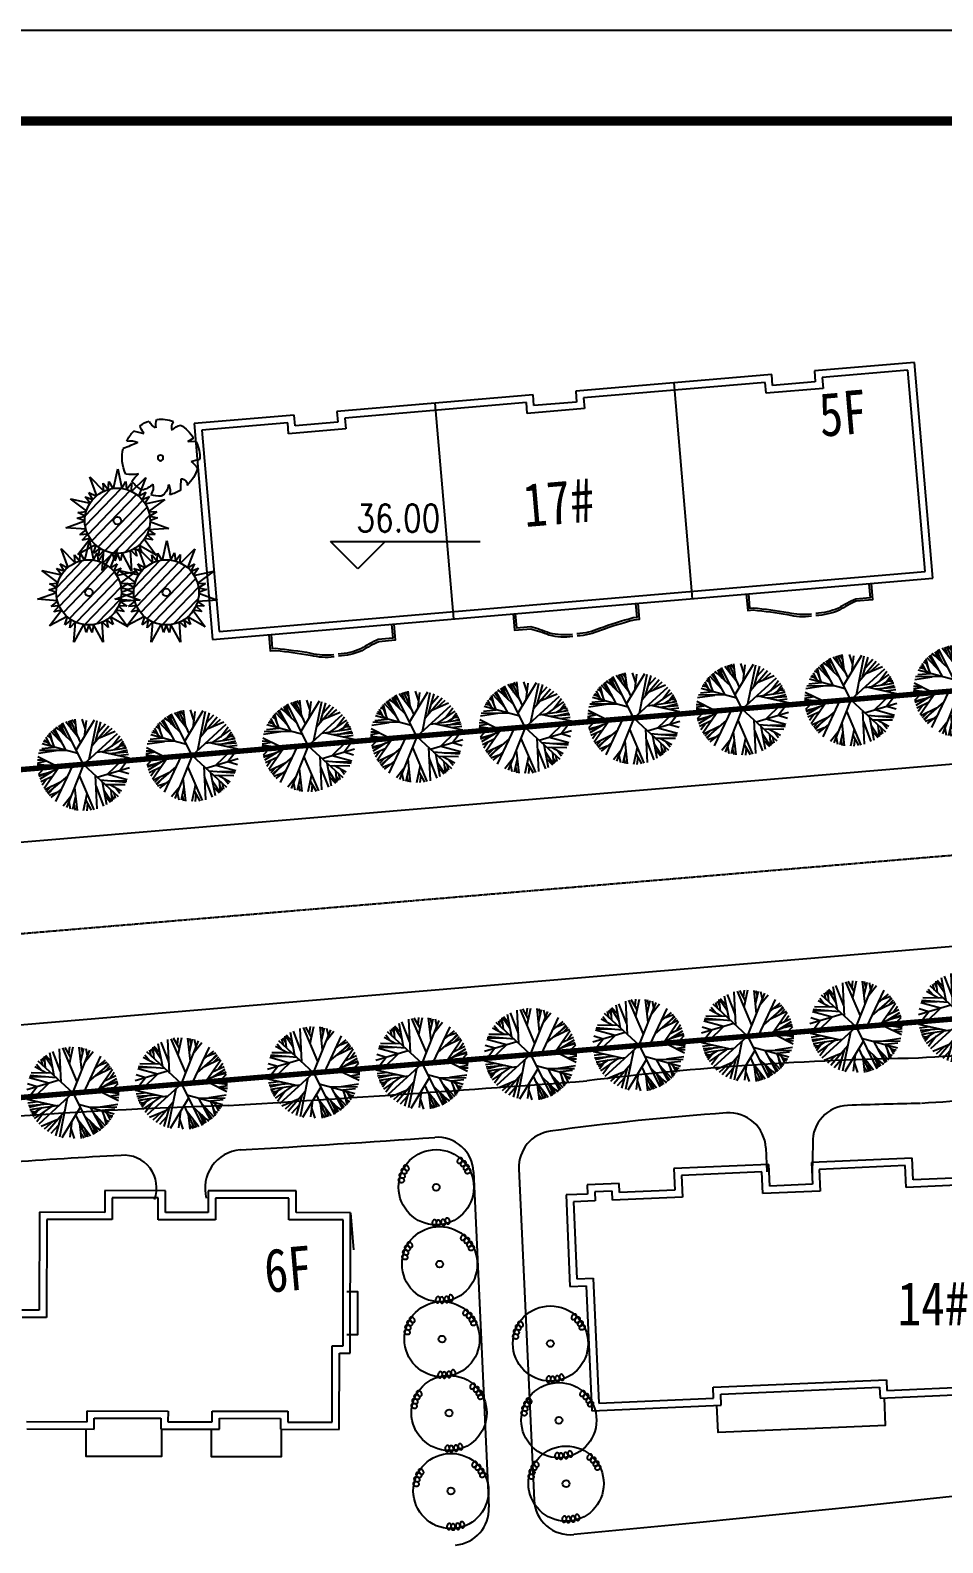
# Model space of a CAD drawing. Extents: x 116619 to 413619, y -387877 to -177877.
# Drawn here: x 204985 to 255264, y -261234 to -177877 of the extents above; entities that cross this region are included whole.
import ezdxf

# ---------------------------------------------------------------- set-up
doc = ezdxf.new("R2010")
doc.units = 0
doc.header["$LTSCALE"] = 35
doc.header["$MEASUREMENT"] = 0
doc.linetypes.add('CENTER', pattern=[2, 1.25, -0.25, 0.25, -0.25])
doc.linetypes.add('DASH', pattern=[0.35, 0.25, -0.1])
doc.layers.get('0').update_dxf_attribs({"linetype": 'CONTINUOUS'})
for name, color, linetype in [('BALCONY', 6, 'CONTINUOUS'), ('CEN', 10, 'CENTER'), ('CHE', 5, 'CONTINUOUS'), ('GUAN1', 22, 'CONTINUOUS'), ('LAYER1', 160, 'CONTINUOUS'), ('LAYER4', 41, 'CONTINUOUS'), ('LAYER5', 23, 'CONTINUOUS'), ('PUB_TEXT', 7, 'CONTINUOUS'), ('PUB_TITLE', 7, 'CONTINUOUS'), ('REN', 4, 'CONTINUOUS'), ('TREE', 84, 'CONTINUOUS'), ('围墙', 252, 'DASH'), ('建筑标高', 2, 'CONTINUOUS'), ('新路', 21, 'CONTINUOUS'), ('树', 84, 'CONTINUOUS'), ('绿化', 84, 'CONTINUOUS')]:
    doc.layers.add(name, color=color, linetype=linetype)
doc.styles.add('_ST64F', font='', dxfattribs={"width": 0.8})
doc.styles.add('DIM_FONT', font='SIMPLEX.shx', dxfattribs={"width": 0.8})
doc.styles.get('_ST64F').set_extended_font_data('SimSun')

# ---------------------------------------------------------------- blocks, each defined once
blk = doc.blocks.new('U_B22WGL')
for p, q in [((-550.8257970062201, 558.0783075270265), (-915.1493376902887, 1027.616519721003)), ((-603.9564057614276, 680.3840055263245), (-854.1559123811109, 1075.660784584787)), ((-469.4966474449189, 370.8600798833468), (-794.1746440680014, 1118.262941103047)), ((-642.0419191294874, 1066.116071637891), (-756.562705571219, 1142.835108776151)), ((-250.5075296238152, 626.2688240594834), (-726.7141217461118, 1161.236286529715)), ((-515.3602282579319, 923.8026643308804), (-640.2273481040844, 1209.438433298212)), ((-422.6882867732216, 819.6955935796686), (-582.3781994242614, 1237.728796102627)), ((-433.0349707051006, 1082.587426762719), (-560.4235721629681, 1247.686271461233)), ((58.06746132847766, -145.1686533211941), (-513.4325386715224, 1283.581346678806)), ((-28.10027019818662, 738.568659643086), (-400.4380718019471, 1308.223474113354)), ((-224.508792403352, 1039.062082001077), (-307.638224578937, 1334.302654712501)), ((27.62668769496523, 581.1803805813943), (-244.0880552552568, 1348.577658405771)), ((-87.71380136266234, 1179.04479187082), (-192.2554629422244, 1358.132525280274)), ((-139.9982188203809, 349.9955470508976), (547.4555173344037, 1298.117642130495)), ((-77.29836543311248, 877.5176321850704), (-94.35094727678515, 1371.190350581961)), ((219.616006810806, 1013.084953796581), (136.8764383249567, 1353.339078923189)), ((166.0784766194542, 755.2797248803508), (278.5342497738151, 1296.800527901967)), ((257.2262220979013, 8.030393424513022), (624.0668520921303, 1269.829823587916)), ((385.0179641267736, 447.5878853908471), (995.5917498144248, 1056.34048459616)), ((509.2314844845081, 571.4309083746011), (749.5225974539702, 1212.942459484253)), ((626.1806641275965, 883.6532319832731), (890.1870041886344, 1131.605824176742)), ((-1272.107766840725, 502.1528781977941), (-850.9968659336679, 509.7838856068665)), ((-93.58914806863467, 233.9728701715321), (-1240.947855581931, 651.7850507495859)), ((-1057.827108186962, 681.8904773957147), (-1195.185157248162, 721.9725543438362)), ((-918.9529631897036, 534.5301876937556), (-1151.773997502825, 781.5781537911353)), ((-1000.20528293009, 620.7475708944658), (-1091.597595389934, 855.2543858780373)), ((-922.4278712572064, 816.4502231931947), (-1053.55768399824, 897.3597809564344)), ((-850.9968659336679, 509.7838856068665), (-983.1273888880766, 967.7056809513269)), ((-901.0163699227575, 683.1353607753081), (-951.3610641136344, 996.5975451729137)), ((58.06746132847766, -145.1686533211941), (1266.026420723893, 784.0305462137003)), ((623.5699569244374, 685.4283381997193), (1195.167722780205, 869.5130679128015)), ((798.2788109606685, 741.693834838934), (1096.691975426328, 970.1049089562257)), ((800.6479283543653, 242.9118375871003), (1395.008773409513, 586.3803389212953)), ((1039.988266229337, 381.221532518477), (1326.709312560625, 699.2979554338344)), ((1253.845273930724, 334.2103491787238), (1425.754406869126, 527.147060460451)), ((-1147.799453919442, 65.87356036509664), (-1455.283867135063, 34.67504725698018)), ((-1209.729522791292, 103.722241776788), (-1441.474785841246, 126.767090841251)), ((-900.5105574727583, -85.25752714614282), (-1418.671758527585, 231.4176934027746)), ((-806.7672955262475, 382.3925165198852), (-1386.087258543464, 345.0664867623964)), ((-469.4966474449189, 370.8600798833468), (-1347.604197541144, 434.8006194173468)), ((541.3992457150874, 226.6250269761913), (1519.195381997086, 288.0532291392992)), ((654.4401094571352, 233.7266065110125), (1579.31624043529, -53.63640727622624)), ((906.7046241308402, 155.3469308115709), (1553.063039817744, 150.7438680386804)), ((1115.259903164506, 262.6767428413405), (1464.104336511495, 442.739762697438)), ((1150.96008669344, 153.6074574798949), (1539.182881583204, 213.8203602762187)), ((1235.186340242783, 53.28624100210072), (1566.686893770397, 70.80219669940925)), ((1346.591714464905, 382.0832763837352), (1495.041778855592, 362.4540518127142)), ((1372.423991687449, 278.8325927498045), (1510.147618185487, 317.4750736028182)), ((58.06746132847766, -145.1686533211941), (-1465.932538671522, -49.91865332119414)), ((-1298.208165994505, -143.0076142142971), (-1465.773476688877, -123.1505784190995)), ((-1068.914945055186, -74.73225292223287), (-1465.190238406279, -192.7289329541854)), ((-1174.008806342064, -68.16388659182485), (-1459.277449131675, -2.899813793093927)), ((-1200.120716598112, -113.8006624417358), (-1453.925321995995, -336.0974965448004)), ((-1113.74730489628, -317.2092731324119), (-1448.440313320754, -375.4083651899746)), ((-817.6244873993361, -232.5068339433528), (-1442.52429662557, -411.2520537060664)), ((-988.3770215318742, -281.3485823131377), (-1423.275528339852, -503.2174585984794)), ((-995.8963310676714, -447.745142925578), (-1397.737702376138, -595.9538852565056)), ((-705.7468650667375, -97.4302579214891), (-1306.822381061598, -823.1448462221342)), ((-502.6196879874129, -476.4595266603465), (-1212.374981675764, -986.9239615987499)), ((-298.4362143230261, -122.8871735929752), (-964.0875089106718, -1275.555851061614)), ((58.06746132847766, -145.1686533211941), (-623.4860582134585, -1508.275692405066)), ((-117.1920593269984, -495.68769463219), (266.8987942372099, -1654.792935848342)), ((58.06746132847766, -145.1686533211941), (1105.817461328478, -1288.168653321194)), ((475.9255776607591, -601.0138711382206), (1564.864610266536, -373.5068935529598)), ((817.8882147851313, -529.5692046420045), (1340.834838121655, -102.5517104598002)), ((1219.077291644162, -445.7506330016804), (1439.494622473327, -204.5037377817971)), ((1219.077291644162, -445.7506330016804), (1522.514815296176, -567.0334983331886)), ((-1196.85005660938, -521.8616999945407), (-1357.307308738405, -710.226402810662)), ((-748.7793172845064, -653.5004549791811), (-1286.493616700574, -862.6165660293955)), ((-1074.669262679106, -780.2384608036409), (-1246.869045700406, -932.3895325052035)), ((-961.5661959215446, -806.5393047513098), (-1193.052807215086, -1015.383611615693)), ((-889.1220782019242, -989.7004985303247), (-1158.181922182624, -1063.489641379743)), ((-741.5909903418666, -890.2718894958707), (-1102.184433122778, -1133.293919379259)), ((-303.6120757769837, -868.5277275321168), (-281.350511255952, -1630.891184578872)), ((412.84190980243, -532.1953243836797), (375.0122634537605, -1635.847019839555)), ((400.8923745134001, -880.8140970806162), (603.9003081813484, -1568.067983314908)), ((560.0600293095762, -692.7969093005704), (1415.584724866376, -837.788952761377)), ((621.0230417342958, -759.3020137639287), (704.1828515412548, -1525.426202668506)), ((708.2359959536174, -854.443418366809), (1371.601652947028, -917.9583578650818)), ((817.888214785124, -529.5692046420045), (1452.244301520832, -760.6740864988715)), ((864.6768697284118, -869.4220843983094), (1236.050701507417, -1112.087205143212)), ((914.6065075752325, -752.8845007547534), (1436.375288889313, -795.4328553841078)), ((1041.403454100785, -984.8997359337554), (1174.701535476843, -1182.330330424073)), ((-446.6398877219123, -1154.583351422018), (-728.2047475094674, -1450.676988648545)), ((-530.5675326641082, -1322.438641306366), (-501.2711579859985, -1562.813287544956)), ((-294.8682236640612, -1167.967298296444), (-428.8143879500655, -1589.3023260964)), ((-374.5644907035909, -1418.65629015856), (-347.1484649396749, -1614.309917154813)), ((86.719254612441, -1111.049061707748), (-81.5421653576428, -1662.760545806352)), ((25.13437299313082, -1312.979405824986), (187.1668108807848, -1663.690749948426)), ((80.53788419181947, -1432.897615628917), (35.1205379785446, -1668.995887199362)), ((649.1995010354789, -1018.882538039197), (875.9599499876844, -1431.103285017107)), ((671.5642181321513, -1224.921378021365), (845.131190922037, -1450.199950094717)), ((882.7303155605099, -1044.800857937957), (885.9621447218946, -1424.686684928765)), ((884.2092006284059, -1218.636617500237), (955.2088618309339, -1377.123728599738)), ((972.635582912348, -1142.879331412685), (1003.361873122054, -1340.574222587067))]:
    blk.add_line(p, q)
at = {"style": 'DIM_FONT', "width": 0.8, "flags": 9}
for tag in ['YSIZE', 'XSIZE']:
    blk.add_attdef(tag, (0, 0), '', height=0.5, dxfattribs=at)
blk = doc.blocks.new('U_B17OXD')
blk.add_blockref('U_B22WGL', (0, 0))
at = {"width": 0.8, "flags": 9}
for tag in ['YSIZE', 'XSIZE']:
    blk.add_attdef(tag, (0, 0), '', height=0.5, dxfattribs=at)
blk = doc.blocks.new('1')
at = {"layer": 'TREE', "xscale": 0.001670603725486081, "yscale": 0.001670603725486081, "zscale": 0.001670603725486081}
blk.add_blockref('U_B17OXD', (-0.05210943793645129, 0.2341112640715437), dxfattribs=at)
blk = doc.blocks.new('U_B4XXC')
for points in [[(-1241.169888112059, 716.9530700062824, 0.0713746027972408), (-1287.285692900161, 734.1881276340464, 0.08284464075124176), (-1329.722630815757, 736.3049898329209, 0.1067532575587119), (-1368.167006762671, 723.2153283505031, 0.1332187440838904), (-1390.847328819737, 699.5925057010754, 0.1332187440838878), (-1398.481724447593, 667.7467718904718, 0.1067532575587263), (-1388.737963029225, 628.3212929067722, 0.08284464075123228), (-1364.03953093975, 593.7472816043137, 0.0713746027972316), (-1324.630171316303, 564.2410612981384, 0.07137460279722371), (-1278.514366528203, 547.0060036703762, 0.08284464075122727), (-1236.077428612602, 544.8891414714999, 0.1067532575587124), (-1197.633052665689, 557.9788029539195), (-1174.952730608624, 581.6016256033472, 0.1332187440838982), (-1167.318334980768, 613.4473594139508, 0.1067532575587272), (-1177.062096399133, 652.8728383976468, 0.08284464075123676), (-1201.760528488614, 687.4468497001071, 0.07137460279723291)], [(-1134.582052350563, 839.2805083071398, 0.0713746027972408), (-1176.219118648552, 865.5496798354397, 0.08284464075124176), (-1217.334657584299, 876.2682274630079, 0.1067532575587119), (-1257.639549748974, 871.2857634876218, 0.1332187440838904), (-1284.657059818406, 852.7793076360413, 0.1332187440838878), (-1298.619563105562, 823.1569636961285, 0.1067532575587263), (-1297.112708875684, 782.5732394953811, 0.08284464075123228), (-1279.976420323717, 743.6923647639032, 0.0713746027972316), (-1247.405254466537, 706.7757855969394, 0.07137460279722371), (-1205.768188168549, 680.5066140686376, 0.08284464075122727), (-1164.652649232799, 669.7880664410732, 0.1067532575587124), (-1124.347757068128, 674.7705304164574), (-1097.330246998692, 693.276986268038, 0.1332187440838982), (-1083.367743711537, 722.8993302079543, 0.1067532575587272), (-1084.874597941414, 763.4830544086981, 0.08284464075123676), (-1102.010886493385, 802.363929140176, 0.07137460279723291)], [(1003.787733906674, 1005.714152751907, 0.0713746027972408), (1030.970104964674, 1046.760874501053, 0.08284464075124176), (1042.594126813816, 1087.629651351746, 0.1067532575587119), (1038.503062867414, 1128.034755923551, 0.1332187440838904), (1020.597837288793, 1155.454414118309, 0.1332187440838878), (991.2910987572013, 1170.067758539733, 0.1067532575587263), (950.6839934134787, 1169.457614887673, 0.08284464075123228), (911.4341262856269, 1153.184239833092, 0.0713746027972316), (873.8071767324, 1121.436368565783, 0.07137460279722371), (846.6248056744007, 1080.38964681664, 0.08284464075122727), (835.0007838252586, 1039.520869965942, 0.1067532575587124), (839.0918477716623, 999.1157653941391), (856.9970733502832, 971.696107199381, 0.1332187440838982), (886.3038118818768, 957.0827627779563, 0.1067532575587272), (926.9109172255958, 957.6929064300148, 0.08284464075123676), (966.1607843534493, 973.9662814845997, 0.07137460279723291)], [(1134.831498094534, 876.9627842495029, 0.0713746027972408), (1168.136137769494, 913.2190339012213, 0.08284464075124176), (1186.048377219553, 951.7485872739871, 0.1067532575587119), (1188.368457652326, 992.2939508370073, 0.1332187440838904), (1175.002560413252, 1022.190230698105, 0.1332187440838878), (1148.36145389229, 1041.234552735847, 0.1067532575587263), (1108.164537353268, 1047.023955159855, 0.08284464075123228), (1066.842399230927, 1037.131750844377, 0.0713746027972316), (1024.68711546594, 1011.702501673784, 0.07137460279722371), (991.3824757909806, 975.4462520220677, 0.08284464075122727), (973.4702363409197, 936.9166986492983, 0.1067532575587124), (971.150155908148, 896.3713350862799), (984.5160531472229, 866.4750552251808, 0.1332187440838982), (1011.157159668184, 847.4307331874388, 0.1067532575587272), (1051.354076207203, 841.6413307634302, 0.08284464075123676), (1092.676214329549, 851.5335350789101, 0.07137460279723291)], [(1241.484516002713, 716.4081185141913, 0.0713746027972408), (1279.468416138096, 747.7280481627695, 0.08284464075124176), (1302.52014153643, 783.4210833570614, 0.1067532575587119), (1310.406350139176, 823.2597203009373, 0.1332187440838904), (1301.288546644209, 854.7128666930821, 0.1332187440838878), (1277.526529975998, 877.2473141546488, 0.1067532575587263), (1238.511182910561, 888.521708729777, 0.08284464075123228), (1196.219994767163, 884.4192447578771, 0.0713746027972316), (1150.962178600632, 865.0428483301821, 0.07137460279722371), (1112.978278465251, 833.7229186816057, 0.08284464075122727), (1089.926553066913, 798.0298834873101, 0.1067532575587124), (1082.040344464171, 758.1912465434343), (1091.158147959137, 726.7381001512895, 0.1332187440838982), (1114.920164627349, 704.2036526897227, 0.1067532575587272), (1153.935511692782, 692.9292581145946, 0.08284464075123676), (1196.226699836183, 697.0317220864981, 0.07137460279723291)], [(1294.12926727038, 562.9366258599039, 0.0713746027972408), (1337.697570299255, 585.8607972488699, 0.08284464075124176), (1367.537874304275, 616.1086246437299, 0.1067532575587119), (1383.375380010488, 653.5049171428236, 0.1332187440838904), (1380.85707414372, 686.1559951357449, 0.1332187440838878), (1362.184623415693, 713.0590496528021, 0.1067532575587263), (1326.284660162726, 732.0459377103016, 0.08284464075123228), (1284.044690647923, 736.6459138634564, 0.0713746027972316), (1235.788412339922, 726.8967463837434, 0.07137460279722371), (1192.220109311047, 703.9725749947811, 0.08284464075122727), (1162.379805306029, 673.7247475999156, 0.1067532575587124), (1146.542299599816, 636.3284551008255), (1149.060605466582, 603.6773771079006, 0.1332187440838982), (1167.733056194613, 576.7743225908434, 0.1067532575587272), (1203.633019447576, 557.7874345333457, 0.08284464075123676), (1245.872988962381, 553.1874583801928, 0.07137460279723291)], [(-1372.867872182032, 366.4486011944409, 0.0713746027972408), (-1422.006561487864, 369.4658641911901, 0.08284464075124176), (-1463.211971386732, 359.0981739813469, 0.1067532575587119), (-1496.158286415281, 335.3526563893538, 0.1332187440838904), (-1510.951794185716, 306.1364470803983, 0.1332187440838878), (-1508.953952423126, 273.4493947992596, 0.1067532575587263), (-1488.121999848623, 238.5876818234738, 0.08284464075123228), (-1454.403910082117, 212.7329873228809, 0.0713746027972316), (-1408.095972271936, 196.0210287765258, 0.07137460279722371), (-1358.957282966108, 193.0037657797748, 0.08284464075122727), (-1317.751873067235, 203.3714559896216, 0.1067532575587124), (-1284.805558038688, 227.1169735816147), (-1270.012050268253, 256.3331828905702, 0.1332187440838982), (-1272.009892030845, 289.0202351717107, 0.1067532575587272), (-1292.841844605344, 323.8819481474929, 0.08284464075123676), (-1326.559934371853, 349.7366426480858, 0.07137460279723291)], [(-1326.887798380869, 544.3115142398674, 0.0713746027972408), (-1374.938951462687, 555.0260534364097, 0.08284464075124176), (-1417.262643205, 551.2737311524488, 0.1067532575587119), (-1453.535998272639, 533.0102979645435, 0.1332187440838904), (-1472.74398749146, 506.4869514805832, 0.1332187440838878), (-1475.916300913515, 473.8929154296329, 0.1067532575587263), (-1460.831612215927, 436.1866633410318, 0.08284464075123228), (-1431.603642918128, 405.3467441461344, 0.0713746027972316), (-1388.503625254736, 381.5538220872113, 0.07137460279722371), (-1340.452472172919, 370.8392828906672, 0.08284464075122727), (-1298.128780430601, 374.5916051746299, 0.1067532575587124), (-1261.855425362966, 392.8550383625352), (-1242.647436144141, 419.3783848464955, 0.1332187440838982), (-1239.475122722086, 451.9724208974458, 0.1067532575587272), (-1254.559811419673, 489.6786729860432, 0.08284464075123676), (-1283.787780717477, 520.5185921809443, 0.07137460279723291)], [(-159.5472149198195, -1402.217134167045, 0.0713746027972408), (-161.4784516507025, -1451.410477084311, 0.08284464075124176), (-150.2032167199777, -1492.376852106739, 0.1067532575587119), (-125.7358302615157, -1524.790680630447, 0.1332187440838904), (-96.20001432531535, -1538.935302771788, 0.1332187440838878), (-63.56506031013123, -1536.216013348931, 0.1067532575587263), (-29.17195128704225, -1514.619177205685, 0.08284464075123228), (-4.068270324205514, -1480.338278627361, 0.0713746027972316), (11.61684212661385, -1433.672531980685, 0.07137460279722371), (13.54807885750051, -1384.47918906342, 0.08284464075122727), (2.272843926770292, -1343.512814040991, 0.1067532575587124), (-22.19454253168988, -1311.098985517284), (-51.73035846789207, -1296.95436337594, 0.1332187440838982), (-84.3653124830762, -1299.6736527988, 0.1067532575587272), (-118.7584215061634, -1321.270488942045, 0.08284464075123676), (-143.8621024689983, -1355.55138752037, 0.07137460279723291)], [(-0.3146278906551743, -1433.361188520475, 0.0713746027972408), (7.817276762063557, -1481.916175796817, 0.08284464075124176), (27.20248927932516, -1519.726073189983, 0.1067532575587119), (57.76065662349356, -1546.475048651442, 0.1332187440838904), (89.55878217552527, -1554.305372394159, 0.1332187440838878), (120.9551944715931, -1544.994086045122, 0.1067532575587263), (150.2267801186626, -1516.843001636551, 0.08284464075123228), (167.8195361725848, -1478.166526362192, 0.0713746027972316), (173.6679927156692, -1429.283909628322, 0.07137460279722371), (165.5360880629523, -1380.728922351983, 0.08284464075122727), (146.1508755456889, -1342.919024958811, 0.1067532575587124), (115.5927082015187, -1316.170049497356), (83.79458264948698, -1308.339725754638, 0.1332187440838982), (52.3981703534173, -1317.651012103675, 0.1067532575587272), (23.12658470635142, -1345.802096512243, 0.08284464075123676), (5.533828652429293, -1384.478571786608, 0.07137460279723291)], [(192.0563002863328, -1421.274298489372, 0.0713746027972408), (206.8028136931916, -1468.245087337633, 0.08284464075124176), (231.2142659854453, -1503.022318426437, 0.1067532575587119), (265.1675406203103, -1525.304248801552, 0.1332187440838904), (297.7414270782065, -1528.67718217869, 0.1332187440838878), (327.5548470212252, -1515.12746816548, 0.1067532575587263), (352.6670748626584, -1483.210618500889, 0.08284464075123228), (364.7612436871987, -1442.478494990513, 0.0713746027972316), (363.8165097887941, -1393.256323760997, 0.07137460279722371), (349.069996381937, -1346.285534912736, 0.08284464075122727), (324.6585440896797, -1311.508303823929, 0.1067532575587124), (290.7052694548165, -1289.226373448816), (258.1313829969185, -1285.853440071678, 0.1332187440838982), (228.3179630539016, -1299.403154084886, 0.1067532575587272), (203.2057352124684, -1331.320003749475, 0.08284464075123676), (191.1115663879282, -1372.052127259856, 0.07137460279723291)], [(369.0801382753561, -1372.16275394635, 0.0713746027972408), (391.0364565231885, -1416.226738692245, 0.08284464075124176), (420.6178445729147, -1446.727825333094, 0.1067532575587119), (457.6552235478648, -1463.387412312905, 0.1332187440838904), (490.3539568969227, -1461.590861198708, 0.1332187440838878), (517.6628536659227, -1443.517153338994, 0.1067532575587263), (537.4380064351426, -1408.045296711149, 0.08284464075123228), (542.9697837964886, -1365.917227155975, 0.0713746027972316), (534.2887955395345, -1317.45739734231, 0.07137460279722371), (512.3324772917058, -1273.393412596417, 0.08284464075122727), (482.7510892419741, -1242.892325955565, 0.1067532575587124), (445.7137102670258, -1226.232738975756), (413.0149769179679, -1228.029290089954, 0.1332187440838982), (385.7060801489661, -1246.10299794967, 0.1067532575587272), (365.9309273797462, -1281.57485457751, 0.08284464075123676), (360.399150018402, -1323.702924132687, 0.07137460279723291)]]:
    blk.add_lwpolyline(points, format="xyb", close=True)
for radius in [1500, 137.499627233306]:
    blk.add_circle((0, 0), radius)
at = {"style": 'DIM_FONT', "width": 0.8, "flags": 9}
for tag in ['YSIZE', 'XSIZE']:
    blk.add_attdef(tag, (0, 0), '', height=0.5, dxfattribs=at)
blk = doc.blocks.new('U_B1YVE')
blk.add_blockref('U_B4XXC', (0, 0))
at = {"width": 0.8, "flags": 9}
for tag in ['YSIZE', 'XSIZE']:
    blk.add_attdef(tag, (0, 0), '', height=0.5, dxfattribs=at)
blk = doc.blocks.new('A$C246C549A')
at = {"layer": 'GUAN1', "xscale": 0.0013824, "yscale": 0.0013824, "zscale": 0.0013824}
blk.add_blockref('U_B1YVE', (2.088743699479892, 2.148681686085183), dxfattribs=at)
blk = doc.blocks.new('U_B38RDX')
for p, q in [((-182.2615352293942, 1501.374491845199), (22.3014514609531, 2421.285833256115)), ((22.3014514609531, 2421.285833256115), (212.2528455870051, 1501.374491845199)), ((-1497.307629177027, -236.2359303530538), (168.4173771039641, 1501.374491845199)), ((-1497.307629177027, 231.0206872397102), (-299.1542757438147, 1486.773095969926)), ((-965.0324929891212, 1164.498569970252), (-1290.284777356457, 2048.972336169099)), ((-1290.284777356457, 2048.972336169099), (-633.1458763746195, 1377.789147312811)), ((-633.1458763746195, 1377.789147312811), (-667.2103499804798, 1755.111692984909)), ((-667.2103499804798, 1755.111692984909), (-425.0821982241177, 1459.432232225052)), ((-425.0821982241177, 1459.432232225052), (-406.4814387166116, 1835.886650823086)), ((-406.4814387166116, 1835.886650823086), (-205.6271226335375, 1496.324801946117)), ((212.2528455870051, 1501.374491845199), (387.5919563586067, 1837.21506126516)), ((387.5919563586067, 1837.21506126516), (431.4267340515216, 1457.569308420731)), ((431.4267340515216, 1457.569308420731), (650.6013133061642, 1764.206588190806)), ((650.6013133061642, 1764.206588190806), (635.989720741869, 1369.958941571735)), ((658.3761721671908, 1361.574620764528), (1327.807127014035, 2024.858186272526)), ((1327.807127014035, 2024.858186272526), (990.2627887816925, 1148.284043421969)), ((-1441.412452818564, 457.9025800834934), (-2193.214706079772, 1026.124599695089)), ((-2193.214706079772, 1026.124599695089), (-1277.5252561823, 816.7654835015419)), ((-1277.5252561823, 816.7654835015419), (-1510.178084483836, 1115.772763208573)), ((-1510.178084483836, 1115.772763208573), (-1146.630536050885, 997.9357341532886)), ((-1365.802605308185, -645.0854707467079), (577.5433504846587, 1399.16223122162)), ((-1146.630536050885, 997.9357341532886), (-1334.509206007468, 1324.685673574248)), ((-1334.509206007468, 1324.685673574248), (-981.9588074646017, 1147.618110228446)), ((-1190.463494536554, -937.1208567422), (884.3874851251021, 1223.940999624348)), ((-898.2309524604061, -1214.554348963051), (1176.62002720125, 946.5075074034685)), ((990.2627887816925, 1148.284043421969), (1319.336555147747, 1336.01562873504)), ((1319.336555147747, 1336.01562873504), (1150.960726581427, 992.9384278854413)), ((1150.960726581427, 992.9384278854413), (1501.122745283443, 1132.403399096045)), ((1501.122745283443, 1132.403399096045), (1275.684321470355, 808.6407969156571)), ((1289.98409676447, 789.4844280176621), (2211.743421577004, 985.5523721116479)), ((2211.743421577004, 985.5523721116479), (1453.871293400734, 430.6215245995845)), ((-1873.674947572057, 122.1838647871336), (-1504.131780385738, 219.6016915648652)), ((-1516.299393714231, -3.575450332340552), (-1873.674947572057, 122.1838647871336)), ((-1838.839729582425, 392.9063547473052), (-1446.525509115076, 434.5507771953417)), ((-1504.131780385738, 219.6016915648652), (-1838.839729582425, 392.9063547473052)), ((-576.7752252556675, -1389.775580560352), (1381.182323101471, 639.8702276333934)), ((-182.2615352293942, -1506.589734958543), (1498.075754406018, 245.6225810143223)), ((1453.871293400734, 430.6215245995845), (1832.201119664125, 410.6406739168742)), ((1832.201119664125, 410.6406739168742), (1505.072820721631, 213.0566122641903)), ((1505.072820721631, 213.0566122641903), (1875.04831205972, 141.0701319683285)), ((1875.04831205972, 141.0701319683285), (1510.358163686702, -9.415087178320391)), ((-2399.814462137379, -322.5104469321377), (-1516.299393714231, -3.575450332340552)), ((-1460.15414341187, -394.0742435947759), (-2399.814462137379, -322.5104469321377)), ((-1759.351631635596, -663.6179555682756), (-1451.830582282302, -416.483357208228)), ((-1384.08181213538, -628.4543364640267), (-1759.351631635596, -663.6179555682756)), ((-1642.293253560667, -910.1975473942584), (-1384.08181213538, -628.4543364640267)), ((358.3687712300161, -1462.784551534045), (1483.464161841723, -294.6430075521348)), ((1763.35477440164, -645.1097934215213), (1381.334928619093, -634.4691723648284)), ((1381.334928619093, -634.4691723648284), (1653.659288215305, -895.0519053053576)), ((2393.466807221528, -366.659356614342), (1455.885934928723, -423.7602856568119)), ((1455.885934928723, -423.7602856568119), (1763.35477440164, -645.1097934215213)), ((1512.031185231084, -33.26149239437655), (2393.466807221528, -366.659356614342)), ((-1844.490082745062, -1568.750705408311), (-1273.659187401412, -822.7812039486307)), ((-1015.307210428029, -1120.935279327241), (-1844.490082745062, -1568.750705408311)), ((-1273.659187401412, -822.7812039486307), (-1642.293253560667, -910.1975473942584)), ((-1121.28182162912, -1509.448253891373), (-996.1897037196613, -1135.286968428991)), ((-824.5956479868619, -1276.98055311176), (-1121.28182162912, -1509.448253891373)), ((-889.4950554334209, -1653.597669426585), (-824.5956479868619, -1276.98055311176)), ((-626.6411883344699, -1380.759738805442), (-889.4950554334209, -1653.597669426585)), ((-703.5531346253701, -2316.923699180217), (-626.6411883344699, -1380.759738805442)), ((597.8647367768281, -1389.209267355443), (660.7569626689947, -2329.489789062907)), ((907.2451245607517, -1647.001286779181), (618.8611916689842, -1377.78127869693)), ((1134.655747536104, -1496.042459476594), (819.0329567262088, -1280.555477713002)), ((819.0329567262088, -1280.555477713002), (907.2451245607517, -1647.001286779181)), ((995.667078915285, -1143.601199364319), (1134.655747536104, -1496.042459476594)), ((1815.281393001555, -1602.459330306505), (995.667078915285, -1143.601199364319)), ((1254.019055888668, -845.4471239857085), (1815.281393001555, -1602.459330306505)), ((1653.659288215305, -895.0519053053576), (1265.503960613365, -824.4817476169846)), ((-248.1074119512632, -1491.907284023531), (-703.5531346253701, -2316.923699180217)), ((-127.2129558541346, -1876.039396855573), (-224.2656329660676, -1493.644988727872)), ((-3.30619191689766, -1520.074466859893), (-127.2129558541346, -1876.039396855573)), ((145.7115379222378, -1871.992215178703), (-3.30619191689766, -1520.074466859893)), ((219.3309603936505, -1500.356812573562), (145.7115379222378, -1871.992215178703)), ((660.7569626689947, -2329.489789062907), (219.3309603936505, -1500.356812573562))]:
    blk.add_line(p, q)
for radius in [1521.191628733155, 175.829546092099]:
    blk.add_circle((0, 0), radius)
at = {"style": 'DIM_FONT', "width": 0.8, "flags": 9}
for tag in ['YSIZE', 'XSIZE']:
    blk.add_attdef(tag, (0, 0), '', height=0.5, dxfattribs=at)
blk = doc.blocks.new('_F1DZP')
at = {"xscale": 0.7510950000000001, "yscale": 0.7510950000000001, "zscale": 0.7510950000000001}
blk.add_blockref('U_B38RDX', (-206.3471876518452, -188.1441464207674), dxfattribs=at)
at = {"width": 0.8, "flags": 9}
for tag in ['YSIZE', 'XSIZE']:
    blk.add_attdef(tag, (0, 0), '', height=0.5, dxfattribs=at)
blk = doc.blocks.new('U_B0EUU')
at = {"layer": 'TREE', "xscale": 1.125, "yscale": 1.125, "zscale": 1.125}
blk.add_blockref('_F1DZP', (232.1405861084349, 211.6621647233842), dxfattribs=at)
at = {"style": 'DIM_FONT', "width": 0.8, "flags": 9}
for tag in ['YSIZE', 'XSIZE']:
    blk.add_attdef(tag, (0, 0), '', height=0.5, dxfattribs=at)
blk = doc.blocks.new('U_B3JSV')
blk.add_blockref('U_B0EUU', (-9.743513621466604, 371.2638015998333))
at = {"flags": 9}
for tag in ['YSIZE', 'XSIZE']:
    blk.add_attdef(tag, (0, 0), '', height=0.5, dxfattribs=at)
blk = doc.blocks.new('U_B15FHB')
blk.add_blockref('U_B3JSV', (0, -300))
at = {"flags": 9}
for tag in ['YSIZE', 'XSIZE']:
    blk.add_attdef(tag, (0, 0), '', height=0.5, dxfattribs=at)
blk = doc.blocks.new('U_B14TPB')
blk.add_blockref('U_B15FHB', (-150.1409571780605, -672.1274592888694))
at = {"flags": 9}
for tag in ['YSIZE', 'XSIZE']:
    blk.add_attdef(tag, (0, 0), '', height=0.5, dxfattribs=at)
blk = doc.blocks.new('M_F13')
for p, q in [((-484.1707726325494, 239.3635604351966), (-484.1707726325494, 239.3635604351966)), ((-397.3273588397005, 192.8007087845654), (-484.1707726325494, 239.3635604351966)), ((-515.1862775585669, 179.497036884386), (-397.3273588397005, 192.8007087845654))]:
    blk.add_line(p, q)
blk.add_circle((-3.124356323995016, 3.122764844410995), 38.19129419894237)
for centre, radius, start, end in [((-8.366491272492567, 3.426213290907981), 526.717709094641, 126.0750832653475, 153.6245397522663), ((-355.5003343913286, 207.8080208276788), 224.403476599897, 48.5203254456983, 80.51513420599325), ((-8.366491272492567, 3.426213290907981), 532.1830287655648, 89.33214789761615, 114.3856376375889), ((-325.4140871285308, 399.2104523212729), 130.0053747879539, 343.6554930631364, 39.75999905221702), ((-174.7510699382728, 449.0992219469845), 193.0394698033984, 352.0774890396579, 26.61284375673618), ((-84.56230609322301, 589.4586796650692), 201.8433641199807, 304.1868289016925, 338.5411029521464), ((-8.366491272492567, 3.426213290907981), 530.635912621629, 62.87665481919286, 77.70213155929174), ((79.86628706235024, 476.3367862375235), 153.6894522377071, 315.8453936709736, 359.7650517005484), ((-244.3907489811299, 1929.23720569768), 1632.167053856146, 285.4397484795938, 290.7099380494143), ((411.9486994804647, 44.08673669176824), 233.5512010930507, 83.53226198880667, 121.6543979234022), ((958.8282334270953, 2090.854452699206), 1965.482605593802, 250.0864889084941, 256.3451059776773), ((-8.366491272492567, 3.426213290907981), 523.3081512775127, 31.40983736236552, 49.47524964655826), ((-8.366491272492567, 3.426213290907981), 536.5325998408181, 160.8426086360242, 187.2750049578882), ((-8.366491272492567, 3.426213290907981), 533.5852264281983, 340.3307323359838, 19.42996586111129), ((-610.1709703373417, -941.8811506774291), 880.120823157168, 77.37282204331454, 85.464893159638), ((-4.509560895889081, -499.5216754744943), 586.7160784787773, 134.7781732768324, 147.3314664882382), ((-8.366491272492567, 3.426213290907981), 524.2458075739542, 200.8102967799917, 231.4391627845076), ((357.6164668545061, 465.0542429203251), 655.5885988104213, 266.7454952844627, 282.0146256256703), ((-0.1343107446045906, -630.5382491610344), 545.230109940777, 39.65358745448385, 53.99299145650343), ((-250.9462972172714, -395.6289919717128), 87.2136964104515, 97.74104035208522, 188.8107453020594), ((-1350.450460115571, -519.14793294827), 1107.830682670651, 2.946463605808077, 10.92381386573493), ((124.9841737184488, -442.2467953651558), 220.2945284226358, 160.600850515773, 199.3991494842191), ((100.2743666530096, -356.5412966543881), 177.912621491226, 186.1911535261988, 248.4951689965226), ((295.5747862085336, -375.7284358642501), 163.4501424661077, 170.6313753688686, 220.6278158106918), ((325.3933213488563, -117.6562043841968), 300.1513038858919, 230.4582328344403, 263.1092801234542), ((-8.366491272492567, 3.426213290907981), 514.0723757636953, 305.3940385052633, 326.2463764496025), ((-8.366491272492567, 3.426213290907981), 521.8934893924253, 243.1498330697507, 261.8356210533511), ((-8.366491272492567, 3.426213290907981), 527.2859582375127, 274.7236248562025, 290.327701486811)]:
    blk.add_arc(centre, radius, start, end)
at = {"width": 0.8, "flags": 9}
for tag, p in [('XSIZE', (-62.48718857030872, 12.49105406600211)), ('YSIZE', (9.373079929115192, 6.245527033001053))]:
    blk.add_attdef(tag, p, '', height=0.2, dxfattribs=at)

msp = doc.modelspace()

# ---------------------------------------------------------------- linework, layer by layer
for p, q in [((253711.4640617771, -196180.5562433648), (248191.3512311367, -196649.5491398992)), ((248191.3512311367, -196649.5491398992), (248242.1446856351, -197247.3952948423)), ((253346.7622614806, -196612.982649659), (248623.7776374309, -197014.2509401957)), ((254289.8273999994, -207712.992926434), (253346.7622614806, -196612.982649659)), ((254722.2538062936, -208077.6947267305), (253711.4640617771, -196180.5562433648)), ((245839.8230216943, -196849.3367275926), (235038.7358223906, -197767.0051388601)), ((245475.1212213978, -197281.7631338867), (235471.1622286848, -198131.7069391566)), ((245525.9146758962, -197879.6092888298), (245475.1212213978, -197281.7631338867)), ((245890.6164761926, -197447.1828825356), (245839.8230216943, -196849.3367275926)), ((248242.1446856351, -197247.3952948423), (245890.6164761926, -197447.1828825356)), ((248623.7776374309, -197014.2509401957), (248674.5710919292, -197612.0970951387)), ((232687.2076129483, -197966.7927265532), (221886.1204136445, -198884.4611378215)), ((232738.0010674466, -198564.6388814986), (232687.2076129483, -197966.7927265532)), ((235089.5292768891, -198364.8512938052), (232738.0010674466, -198564.6388814986)), ((235038.7358223906, -197767.0051388601), (235089.5292768891, -198364.8512938052)), ((235471.1622286848, -198131.7069391566), (235521.9556831833, -198729.5530941016)), ((248674.5710919292, -197612.0970951387), (245525.9146758962, -197879.6092888298)), ((219534.5922042023, -199084.2487255185), (214014.479373562, -199553.2416220529)), ((219585.3856587007, -199682.0948804615), (219534.5922042023, -199084.2487255185)), ((221886.1204136445, -198884.4611378215), (221936.9138681431, -199482.3072927681)), ((232322.5058126517, -198399.2191328474), (222318.5468199387, -199249.162938118)), ((232373.2992671501, -198997.0652877928), (232322.5058126517, -198399.2191328474)), ((235521.9556831833, -198729.5530941016), (232373.2992671501, -198997.0652877928)), ((214014.479373562, -199553.2416220529), (215025.2691180785, -211450.3801054186)), ((219169.8904039059, -199516.6751318127), (214446.9057798562, -199917.9434223494)), ((214446.9057798562, -199917.9434223494), (215389.9709183749, -211017.9536991244)), ((219220.6838584042, -200114.5212867557), (219169.8904039059, -199516.6751318127)), ((222369.3402744374, -199847.0090930646), (219220.6838584042, -200114.5212867557)), ((221936.9138681431, -199482.3072927681), (219585.3856587007, -199682.0948804615)), ((222318.5468199387, -199249.162938118), (222369.3402744374, -199847.0090930646)), ((215025.2691180785, -211450.3801054186), (254722.2538062936, -208077.6947267305)), ((215389.9709183749, -211017.9536991244), (254289.8273999994, -207712.992926434)), ((253574.4425465837, -240034.1915395316), (248039.7153990343, -240275.8429455366)), ((253626.7858114317, -241233.0494054314), (253574.4425465837, -240034.1915395316)), ((245681.9615960792, -240378.7846997138), (240446.9489149824, -240607.3502895143)), ((240446.9489149824, -240607.3502895143), (240499.2921798304, -241806.2081554141)), ((245299.7900624052, -240795.8517433014), (240864.0159585848, -240989.5218232032)), ((245352.1333272234, -241994.7096092012), (245299.7900624052, -240795.8517433014)), ((245734.3048609272, -241577.6425656136), (245681.9615960792, -240378.7846997138)), ((248039.7153990343, -240275.8429455366), (248092.0586638525, -241474.7008114364)), ((253192.2710129097, -240451.2585831191), (248456.782442607, -240658.0144792255)), ((248456.782442607, -240658.0144792255), (248509.1257074252, -241856.8723451253)), ((253244.6142777279, -241650.1164490189), (253192.2710129097, -240451.2585831191)), ((237425.7889882699, -241440.3115696665), (235676.690753527, -241516.6788478401)), ((235676.690753527, -241516.6788478401), (235698.4835516587, -242015.8159868475)), ((237447.5817863718, -241939.4487086739), (237425.7889882699, -241440.3115696665)), ((240864.0159585848, -240989.5218232032), (240916.359223403, -242188.379689103)), ((248092.0586638525, -241474.7008114364), (245734.3048609272, -241577.6425656136)), ((256841.1878754273, -241493.0866544899), (253244.6142777279, -241650.1164490189)), ((257223.3594091311, -241076.0196109172), (253626.7858114317, -241233.0494054314)), ((209091.9327243045, -241826.450413188), (209090.248012431, -243026.4492305722)), ((212431.9294327274, -241831.1395279225), (209091.9327243045, -241826.450413188)), ((209491.3707594946, -242227.0115896072), (209489.6860475913, -243427.0104070064)), ((212031.3682563081, -242230.5775630977), (209491.3707594946, -242227.0115896072)), ((212029.6835444048, -243430.5763804968), (212031.3682563081, -242230.5775630977)), ((212430.2447208539, -243031.1383453216), (212431.9294327274, -241831.1395279225)), ((214791.9271069244, -241834.4527946319), (214790.2423950508, -243034.4516120311)), ((219631.9223370925, -241841.2477992382), (214791.9271069244, -241834.4527946319)), ((215191.3651421145, -242235.0139710661), (215189.6804302111, -243435.0127884503)), ((219231.3611606732, -242240.6858343985), (215191.3651421145, -242235.0139710661)), ((219229.6764487699, -243440.6846517976), (219231.3611606732, -242240.6858343985)), ((219630.2376252189, -243041.2466166224), (219631.9223370925, -241841.2477992382)), ((235698.4835516587, -242015.8159868475), (234505.0028503314, -242067.9244796094)), ((234505.0028503314, -242067.9244796094), (234725.0075714663, -247106.8610315081)), ((236115.5505952314, -242397.9875205364), (234922.0698939338, -242450.0960132983)), ((234922.0698939338, -242450.0960132983), (235107.1791051403, -246689.7939879205)), ((237043.6174545661, -241857.3786132541), (236093.7577970996, -241898.850381529)), ((236093.7577970996, -241898.850381529), (236115.5505952314, -242397.9875205364)), ((237065.4102526978, -242356.5157522615), (237043.6174545661, -241857.3786132541)), ((240916.359223403, -242188.379689103), (237065.4102526978, -242356.5157522615)), ((240499.2921798304, -241806.2081554141), (237447.5817863718, -241939.4487086739)), ((248509.1257074252, -241856.8723451253), (245352.1333272234, -241994.7096092012)), ((205490.2515602484, -243021.3950949218), (205482.6703567877, -248421.3897731956)), ((209090.248012431, -243026.4492305722), (205490.2515602484, -243021.3950949218)), ((214790.2423950508, -243034.4516120311), (212430.2447208539, -243031.1383453216)), ((222630.2346686795, -243045.4583963361), (219630.2376252189, -243041.2466166224)), ((222619.3682770506, -250785.4507685211), (222630.2346686795, -243045.4583963361)), ((205889.6895954087, -243421.956271356), (205882.108391948, -248821.9509496149)), ((209489.6860475913, -243427.0104070064), (205889.6895954087, -243421.956271356)), ((215189.6804302111, -243435.0127884503), (212029.6835444048, -243430.5763804968)), ((222229.6734922603, -243444.8964315113), (219229.6764487699, -243440.6846517976)), ((222219.9302418604, -250384.8895921018), (222229.6734922603, -243444.8964315113)), ((235107.1791051403, -246689.7939879205), (236006.3225045577, -246650.536539292)), ((236006.3225045577, -246650.536539292), (236307.1332686022, -253540.2357530799)), ((234725.0075714663, -247106.8610315081), (235624.1509708837, -247067.6035828795)), ((235624.1509708837, -247067.6035828795), (235924.9617348984, -253957.3027966674)), ((205482.6703567877, -248421.3897731956), (204522.3680496886, -248420.0415779408)), ((205882.108391948, -248821.9509496149), (204539.2708390132, -248820.0657024439)), ((221614.0343415812, -254584.0430970397), (221619.9308331683, -250384.0472361501)), ((221619.9308331683, -250384.0472361501), (222219.9302418604, -250384.8895921018)), ((222013.4723767415, -254984.6042734589), (222019.3688683286, -250784.6084125843)), ((222019.3688683286, -250784.6084125843), (222619.3682770506, -250785.4507685211)), ((242614.927361019, -252664.2599042412), (252165.8283593431, -252247.2585610207)), ((252165.8283593431, -252247.2585610207), (252191.9999917522, -252846.6874939706)), ((252191.9999917522, -252846.6874939706), (258518.1981806234, -252570.4797160234)), ((236307.1332686022, -253540.2357530799), (242641.0989934281, -253263.6888371911)), ((242641.0989934281, -253263.6888371911), (242614.927361019, -252664.2599042412)), ((243031.9944045916, -253046.4314379301), (251783.6568256393, -252664.3256046083)), ((243058.1660370007, -253645.86037088), (243031.9944045916, -253046.4314379301)), ((251783.6568256393, -252664.3256046083), (251809.8284580484, -253263.7545375582)), ((251809.8284580484, -253263.7545375582), (258518.1981806234, -252970.8607900944)), ((208114.0476459041, -254565.0900883432), (208114.882709153, -253970.2851619925)), ((208114.882709153, -253970.2851619925), (212574.8783138171, -253976.5466744956)), ((212574.8783138171, -253976.5466744956), (212574.0432505384, -254571.3516008463)), ((215014.0408459082, -254574.7771816757), (215014.883201845, -253974.7777729686)), ((215014.883201845, -253974.7777729686), (219174.8791021481, -253980.6181075033)), ((219174.8791021481, -253980.6181075033), (219174.0367462113, -254580.6175161954)), ((235924.9617348984, -253957.3027966674), (243058.1660370007, -253645.86037088)), ((204781.8258658126, -254560.4118890371), (208114.0476459041, -254565.0900883432)), ((204798.7286551371, -254960.4360135254), (208513.4856810644, -254965.6512647625)), ((208513.4856810644, -254965.6512647625), (208514.3207443431, -254370.8463384118)), ((208514.3207443431, -254370.8463384118), (212174.317137368, -254375.9847096559)), ((212174.317137368, -254375.9847096559), (212173.4820741192, -254970.7896360066)), ((212173.4820741192, -254970.7896360066), (215413.4788810685, -254975.3383580949)), ((212574.0432505384, -254571.3516008463), (215014.0408459082, -254574.7771816757)), ((215413.4788810685, -254975.3383580949), (215414.3212370351, -254375.3389494028)), ((215414.3212370351, -254375.3389494028), (218774.3179257289, -254380.0561426785)), ((218774.3179257289, -254380.0561426785), (218773.4755697921, -254980.0555513706)), ((218773.4755697921, -254980.0555513706), (222013.4723767415, -254984.6042734589)), ((219174.0367462113, -254580.6175161954), (221614.0343415812, -254584.0430970397))]:
    msp.add_line(p, q)
at = {"layer": 'BALCONY'}
for points in [[(251194.9614921299, -208377.3761082705), (251260.9929829777, -209154.5761096964), (250466.3390546451, -209222.0904991709, 0.03184998898220589), (249511.4206886634, -209730.7575902974, -0.0926666241142225), (248263.3551303571, -210018.3436232977, -0.0926666241142225)], [(251314.5307231185, -208367.2174173708), (251390.7209048659, -209263.9866497854), (250493.9516724515, -209340.1768315328, 0.03199288203363415), (249560.6587421205, -209840.1991441244, -0.09240123564224315), (248273.5229451448, -210138.02024374, -0.09240123564224315)], [(244439.299941274, -208951.3421441015), (244515.4901230215, -209848.111376516), (244814.413200493, -209822.7146492668, -0.01765532622795606), (246715.4539234979, -210081.9298641403, 0.09240123564224109), (248034.3844831676, -210158.3376255393, 0.09240123564224109)], [(244558.8691722626, -208941.1834532018), (244624.9006631104, -209718.3834546277), (244821.7084364999, -209701.6625196515, -0.01774592349725379), (246745.5230399663, -209965.7503141019, 0.09266662411422036), (248024.21666838, -210038.661005097, 0.09266662411422036)], [(231585.6076099995, -210043.4014158153), (231661.797791747, -210940.1706482298), (232558.5670241615, -210863.9804664823, -0.03199288203363415), (233562.838514752, -211199.3858631032, 0.09240123564224315), (234881.7690744216, -211275.7936245023, 0.09240123564224315)], [(231705.1768409881, -210033.2427249156), (231771.208331836, -210810.4427263415), (232565.8622601685, -210742.928336867, -0.03184998898220589), (233592.9076312203, -211083.2063130648, 0.0926666241142225), (234871.601259634, -211156.11700406, 0.0926666241142225)], [(238341.2691608554, -209469.4353799843), (238407.3006517032, -210246.6353814102), (238210.4928783137, -210263.3563163864, 0.01774592349725379), (236358.8052799174, -210848.2135892604, -0.09266662411422036), (235110.7397216112, -211135.7996222607, -0.09266662411422036)], [(238460.838391844, -209459.2766890847), (238537.0285735915, -210356.0459214991), (238238.10549612, -210381.4426487483, 0.01765532622795606), (236408.0433333745, -210957.6551430873, -0.09240123564224109), (235120.9075363988, -211255.4762427029, -0.09240123564224109)], [(224889.7306746379, -210612.2881061964), (224955.7621654858, -211389.4881076223), (224161.1082371532, -211457.0024970968, 0.03184998898220589), (223206.1898711715, -211965.6695882233, -0.0926666241142225), (221958.1243128652, -212253.2556212236, -0.0926666241142225)], [(225009.2999056265, -210602.1294152967), (225085.490087374, -211498.8986477112), (224188.7208549595, -211575.0888294587, 0.03199288203363415), (223255.4279246285, -212075.1111420503, -0.09240123564224315), (221968.2921276529, -212372.9322416659, -0.09240123564224315)], [(218134.0691237821, -211186.2541420274), (218210.2593055295, -212083.0233744419), (218509.182383001, -212057.6266471927, -0.01765532622795606), (220410.223106006, -212316.8418620661, 0.09240123564224109), (221729.1536656756, -212393.2496234652, 0.09240123564224109)], [(218253.6383547707, -211176.0954511277), (218319.6698456185, -211953.2954525536), (218516.477619008, -211936.5745175774, -0.01774592349725379), (220440.2922224744, -212200.6623120278, 0.09266662411422036), (221718.985850888, -212273.5730030229, 0.09266662411422036)]]:
    msp.add_lwpolyline(points, format="xyb", dxfattribs=at)
for points in [[(222424.8756907061, -247382.2438831534), (223024.875099428, -247383.0862390902), (223021.5056756511, -249783.0838738736), (222421.506266959, -249782.2415179368)], [(247379.5405419841, -254958.6141130682), (247379.5405419841, -254958.6141130682), (252115.0291122869, -254751.8582169618), (252049.6000312343, -253253.2858845796)], [(247619.3121151701, -254948.1454601046), (247619.3121151701, -254948.1454601046), (242883.8235448673, -255154.9013562109), (242818.3944638148, -253656.3290238436)], [(212214.187822409, -254987.9163225796), (212212.0819325522, -256487.9148443248), (212212.0819325522, -256487.9148443248), (208072.0860125497, -256482.1025883313), (208074.1919024065, -254982.1040665861)], [(218814.1813180819, -254997.1822379436), (218812.0754282251, -256497.1807596888), (218812.0754282251, -256497.1807596888), (214972.0792125538, -256491.7896816637), (214974.1851024106, -254991.7911599185)]]:
    msp.add_lwpolyline(points, dxfattribs=at)
at = {"layer": 'CEN'}
msp.add_line((137844.6676297951, -233275.6121072639), (312804.5626856514, -218535.9227098642), dxfattribs=at)
at = {"layer": 'CHE'}
for p, q in [((293885.9984055766, -215112.9478516623), (148464.475854897, -227363.2225034079)), ((147211.6334035022, -237504.1938835993), (312771.7394468277, -223556.4000826625))]:
    msp.add_line(p, q, dxfattribs=at)
at = {"layer": 'LAYER4'}
for p, q in [((240439.2794220522, -197308.1709332224), (241450.0691665784, -209205.3094165977)), ((227286.6640133038, -198425.6269321945), (228297.45375783, -210322.7654155549)), ((222630.2232157961, -243053.6161496546), (222802.4258396402, -245097.6587467249))]:
    msp.add_line(p, q, dxfattribs=at)
at = {"layer": 'PUB_TITLE'}
msp.add_lwpolyline([(116619.08357833, -387876.8527306947), (116619.08357833, -177876.8527306947), (413619.08357833, -177876.8527306947), (413619.08357833, -387876.8527306947)], close=True, dxfattribs=at)
at = {"layer": 'PUB_TITLE', "const_width": 500}
msp.add_lwpolyline([(129119.08357833, -382876.8527306947), (408619.08357833, -382876.8527306947), (408619.08357833, -182876.8527306947), (129119.08357833, -182876.8527306947)], close=True, dxfattribs=at)
at = {"layer": 'REN', "color": 5}
for p, q in [((260494.5765371799, -213910.9533510063), (148086.834377646, -223380.8676120161)), ((272763.4922192105, -230941.1087268681), (147589.2748806004, -241486.5487749693))]:
    msp.add_line(p, q, dxfattribs=at)
at = {"layer": '围墙', "ltscale": 2, "const_width": 300}
for points in [[(140819.8191311712, -184327.884910354), (142393.4585033264, -221627.2679688614), (148086.834377646, -223380.8676120161), (282886.5935223139, -212007.9947028856)], [(140819.8191311884, -184327.884910354), (142393.4585033432, -221627.2679688688), (148086.8343776539, -223380.8676120248), (282886.5935223177, -212007.9947028961)], [(284351.0544259275, -229964.9017638689), (147547.4282874297, -241490.0741873543), (143258.0416570549, -242514.307121818), (149167.6301467975, -382876.8527306947)], [(284351.0544259325, -229964.9017638769), (147547.4282874241, -241490.0741873588), (143310.458503224, -243406.2679687347), (149173.2288939653, -382876.8527306947)]]:
    msp.add_lwpolyline(points, dxfattribs=at)
at = {"layer": '建筑标高'}
for p, q in [((223037.2970989719, -207550.2190346327), (221537.2970989719, -206050.2190346327)), ((221537.2970989719, -206050.2190346327), (224537.2970989719, -206050.2190346327)), ((224537.2970989719, -206050.2190346327), (223037.2970989719, -207550.2190346327)), ((223037.2970989719, -206050.2190346327), (229781.651782997, -206050.2190346327))]:
    msp.add_line(p, q, dxfattribs=at)
at = {"layer": '新路'}
for p, q in [((248099.2600511115, -239201.8072811239), (248065.8870314388, -240875.2718785049)), ((245507.0715357294, -239473.5480666766), (245564.300330974, -240784.3029755835)), ((229414.9561719851, -240796.9221962775), (230257.5176912271, -259275.7172166597)), ((231909.9036435437, -240629.146158393), (232742.1806222829, -258882.38386164)), ((261054.5386915591, -258117.8902366253), (250630.9447681909, -259229.4837687092)), ((250630.9447681909, -259229.4837687092), (241883.4363658148, -260117.9027229943)), ((241883.4363658148, -260117.9027229943), (234930.3234623522, -260782.2199214321))]:
    msp.add_line(p, q, dxfattribs=at)
for centre, radius, start, end in [((292528.1529862936, -817314.6061936432), 584063.4257880902, 92.38371391872444, 93.78940747101211), ((256625.9439309601, -408340.6092557406), 173833.4349069758, 90.88937024750503, 96.9295795504923), ((118838.666396949, 1310896.696166764), 1551078.691739551, 273.5872357966531, 274.3191325885268), ((292528.1529862936, -817314.6061936432), 581563.4257880901, 92.55151404334246, 93.78940747101211), ((223944.5824326122, -508951.499082721), 271927.9538553708, 91.69803199853132, 104.3142824687497), ((253514.1252898177, -382814.2622140729), 145620.7724417895, 94.00424108017863, 97.8443283613088), ((243508.2544173517, -239542.3239874647), 2000, 1.970673524211092, 94.67115207471163), ((250098.07716949, -239133.0313603594), 2000, 92.43697688643861, 181.970673523537), ((256625.9439309601, -408340.6092557406), 171333.4349069758, 90.86826176390372, 92.21197827044627), ((169692.0721377307, 568144.340783625), 809089.1039437068, 273.320157959028, 274.0813676550754), ((227417.0319428572, -240888.0198069154), 2000, 2.610657556966768, 94.00246203988833), ((233907.8278726715, -240538.0485477552), 2000, 97.71016649737967, 182.6106575569627), ((225810.6159014679, -541581.8985558912), 302110.4683739977, 93.00223094044937, 95.38675984150566), ((210153.7597930516, -241674.2691378175), 1795.891795121202, 339.143977678967, 95.30781109074552), ((216738.7549501529, -241704.0903864508), 2125.717657748287, 95.07593223892201, 194.9192481115543), ((234740.1048514108, -258791.2862510022), 2000, 182.6106575569624, 275.4576110409051), ((228259.5934620993, -259366.8148272976), 2000, 274.6229049655382, 2.61065755696705)]:
    msp.add_arc(centre, radius, start, end, dxfattribs=at)

# ---------------------------------------------------------------- block references
at = {"layer": 'LAYER1', "xscale": 1.39776, "yscale": 1.39776, "zscale": 1.39776}
for p in [(210010.5757132639, -204070.0905186694), (208438.7593176374, -208016.7096190747), (212703.4022172751, -208016.7096190747)]:
    msp.add_blockref('U_B14TPB', p, dxfattribs=at)
at = {"layer": 'LAYER5', "extrusion": (0, 0, -1), "xscale": 4, "yscale": 4, "zscale": -4, "rotation": 354.786686086626}
msp.add_blockref('M_F13', (-212148.7768523854, -201460.9261474815), dxfattribs=at)
at = {"layer": '树', "xscale": 1000, "yscale": 1000, "zscale": 1000}
for p in [(225264.7389679486, -243790.9601804492), (225454.8184526359, -248027.7163780928), (225584.3649944899, -252161.4612814334), (231559.3067797003, -252403.4064200238), (225973.7588161833, -256228.8331184133), (232024.1791360401, -256630.5518609142), (232421.5382552863, -260125.0981578933), (226077.4963981851, -260531.2896826147)]:
    msp.add_blockref('A$C246C549A', p, dxfattribs=at)
at = {"layer": '绿化', "color": 84, "xscale": 1000, "yscale": 1000, "zscale": 1000}
for p, rotation in [((256147.6771256225, -214277.1626879903), 4.815574947021291), ((244173.1879982767, -215285.96673634), 4.815574947021291), ((250152.0084539156, -214782.2744104369), 4.815574947021291), ((238194.3675426377, -215789.6590622285), 4.815574947021291), ((226236.7266313308, -216797.0437140202), 4.815574947021291), ((232215.5470869988, -216293.3513881316), 4.815574947021291), ((220257.9061756919, -217300.7360399087), 4.815574947021291), ((207875.0389340934, -218343.9443530724), 4.815574947021291), ((213853.8593897324, -217840.2520271692), 4.815574947021291), ((250534.2743680871, -232813.833710893), 184.8155749470213), ((256513.094823726, -232310.1413849899), 184.8155749470213), ((244555.4539124482, -233317.5260367816), 184.8155749470213), ((232597.8130011412, -234324.9106885732), 184.8155749470213), ((238576.6334568093, -233821.2183626701), 184.8155749470213), ((226618.9925455023, -234828.6030144618), 184.8155749470213), ((213356.2998926868, -235945.9331901225), 184.8155749470213), ((220640.1720898634, -235332.2953403649), 184.8155749470213), ((207377.4794370478, -236449.6255160256), 184.8155749470213)]:
    msp.add_blockref('1', p, dxfattribs=dict(at, rotation=rotation))

# ---------------------------------------------------------------- texts
at = {"layer": 'PUB_TEXT', "style": '_ST64F', "width": 0.8}
for s, rotation, p in [('5F', 4.856229878296412, (248552.7517864005, -200282.1691149317)), ('17#', 4.856229878296412, (232241.1633623018, -205259.8779024902)), ('6F', 4.919560906360207, (217980.8414385095, -247460.3315905835))]:
    msp.add_text(s, height=2400, rotation=rotation, dxfattribs=at).set_placement(p)
msp.add_text('14#', height=2400, dxfattribs=at).set_placement((252771.1366880611, -249253.5865638163))
at = {"layer": '建筑标高', "style": 'DIM_FONT', "width": 0.8}
msp.add_text('36.00', height=1500, dxfattribs=at).set_placement((222954.4832207039, -205514.7808596995))

doc.saveas('drawing.dxf')
